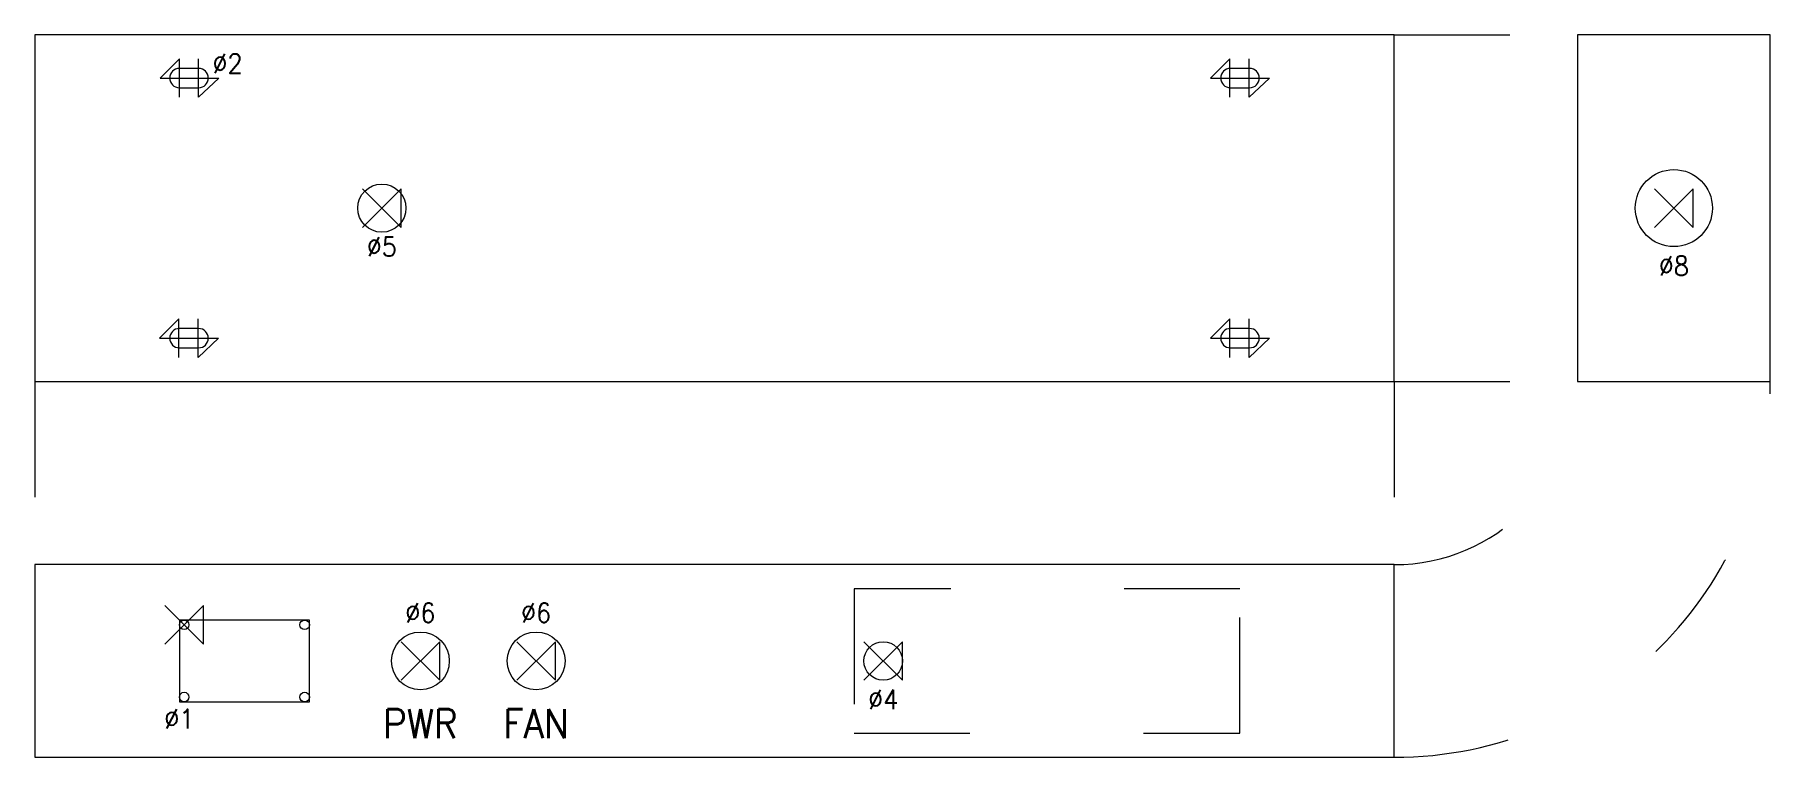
# Model space of a CAD drawing. Header units: millimetres. Extents: x 0 to 180, y 45 to 120.
import ezdxf
from ezdxf.enums import TextEntityAlignment as Align

# ---------------------------------------------------------------- set-up
doc = ezdxf.new("R2010")
doc.units = ezdxf.units.MM
doc.linetypes.add('ACAD_ISO03W100', pattern=[30, 12, -18])
doc.layers.get('0').update_dxf_attribs({"color": 18, "true_color": 0x000000})
for name, color, linetype, lineweight, true_color in [('1.Case', 18, 'Continuous', 9, 0x000000), ('2.Outlines', 18, 'ACAD_ISO03W100', 9, 0x000000), ('3.Labels', 18, 'Continuous', 50, 0x000000), ('4.Tracing', 18, 'Continuous', 9, 0x000000), ('5.Dimension', 18, 'Continuous', 13, 0x000000)]:
    doc.layers.add(name, color=color, linetype=linetype, lineweight=lineweight, true_color=true_color)
doc.styles.add('textstyle3', font='Standard')

# ---------------------------------------------------------------- blocks, each defined once
blk = doc.blocks.new('center')
at = {"linetype": 'ByBlock', "lineweight": -2}
for p, q in [((-2, 2), (2, -2)), ((2, 2), (-2, -2)), ((2, -2), (2, 2))]:
    blk.add_line(p, q, dxfattribs=at)
blk = doc.blocks.new('center2')
at = {"layer": '4.Tracing'}
blk.add_lwpolyline([(-1.05, -2), (-1.05, 2), (-3.05, 0), (3.05, 0), (0.95, -2), (0.95, 2)], dxfattribs=at)

msp = doc.modelspace()

# ---------------------------------------------------------------- linework, layer by layer
at = {"layer": '1.Case'}
for p, q in [((141, 120), (0, 120)), ((0, 120), (0, 84)), ((141, 84), (141, 120)), ((180, 120), (160, 120)), ((160, 120), (160, 84)), ((180, 84), (180, 120)), ((0, 84), (141, 84)), ((160, 84), (180, 84)), ((141, 65), (0, 65)), ((0, 65), (0, 45)), ((141, 45), (141, 65)), ((28.5, 59.25), (15, 59.25)), ((15, 59.25), (15, 50.75)), ((28.5, 50.75), (28.5, 59.25)), ((15, 50.75), (28.5, 50.75)), ((0, 45), (141, 45))]:
    msp.add_line(p, q, dxfattribs=at)
for points in [[(17, 114.5, 1), (17, 116.5), (15, 116.5, 1), (15, 114.5)], [(126, 114.5, 1), (126, 116.5), (124, 116.5, 1), (124, 114.5)], [(17, 87.5, 1), (17, 89.5), (15, 89.5, 1), (15, 87.5)], [(126, 87.5, 1), (126, 89.5), (124, 89.5, 1), (124, 87.5)]]:
    msp.add_lwpolyline(points, format="xyb", close=True, dxfattribs=at)
for centre, radius in [((36, 102), 2.5), ((170, 102), 4), ((15.5, 58.75), 0.5), ((28, 58.75), 0.5), ((40, 55), 3), ((52, 55), 3), ((88, 55), 2), ((15.5, 51.25), 0.5), ((28, 51.25), 0.5)]:
    msp.add_circle(centre, radius, dxfattribs=at)
at = {"layer": '2.Outlines'}
for p, q in [((141, 120), (160, 120)), ((0, 84), (0, 65)), ((141, 84), (141, 65)), ((141, 84), (160, 84)), ((125, 62.5), (85, 62.5)), ((85, 62.5), (85, 47.5)), ((125, 47.5), (125, 62.5)), ((85, 47.5), (125, 47.5))]:
    msp.add_line(p, q, dxfattribs=at)
for radius in [19, 39]:
    msp.add_arc((141, 84), radius, 270, 0, dxfattribs=at)

# ---------------------------------------------------------------- block references
at = {"layer": '4.Tracing'}
for name, p in [('center2', (16.05, 115.5)), ('center2', (125, 115.5)), ('center', (36, 102)), ('center', (170, 102)), ('center2', (16, 88.5)), ('center2', (125, 88.5)), ('center', (15.5, 58.75)), ('center', (40, 55)), ('center', (52, 55)), ('center', (88, 55))]:
    msp.add_blockref(name, p, dxfattribs=at)

# ---------------------------------------------------------------- texts
at = {"layer": '3.Labels', "style": 'textstyle3'}
for s, p in [('PWR', (40, 50)), ('FAN', (52, 50))]:
    msp.add_text(s, height=3, dxfattribs=at).set_placement(p, align=Align.TOP_CENTER)
at = {"layer": '5.Dimension', "style": 'textstyle3'}
for s, p in [('⌀2', (20, 118)), ('⌀5', (36, 99)), ('⌀8', (170, 97)), ('⌀6', (40, 61)), ('⌀6', (52, 61)), ('⌀4', (88, 52)), ('⌀1', (15, 50))]:
    msp.add_text(s, height=2, dxfattribs=at).set_placement(p, align=Align.TOP_CENTER)

doc.saveas('drawing.dxf')
